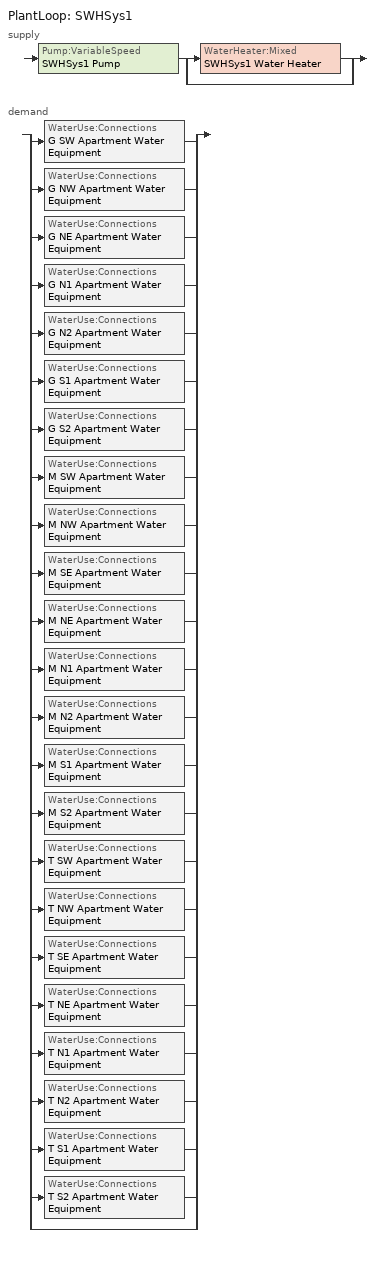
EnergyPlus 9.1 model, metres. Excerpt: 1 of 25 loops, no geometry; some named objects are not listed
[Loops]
PlantLoop 'SWHSys1'
 supply: Pump:VariableSpeed 'SWHSys1 Pump' > split
  | WaterHeater:Mixed 'SWHSys1 Water Heater'
  | bypass
 demand: split
  | WaterUse:Connections 'G SW Apartment Water Equipment'
  | WaterUse:Connections 'G NW Apartment Water Equipment'
  | WaterUse:Connections 'G NE Apartment Water Equipment'
  | WaterUse:Connections 'G N1 Apartment Water Equipment'
  | WaterUse:Connections 'G N2 Apartment Water Equipment'
  | WaterUse:Connections 'G S1 Apartment Water Equipment'
  | WaterUse:Connections 'G S2 Apartment Water Equipment'
  | WaterUse:Connections 'M SW Apartment Water Equipment'
  | WaterUse:Connections 'M NW Apartment Water Equipment'
  | WaterUse:Connections 'M SE Apartment Water Equipment'
  | WaterUse:Connections 'M NE Apartment Water Equipment'
  | WaterUse:Connections 'M N1 Apartment Water Equipment'
  | WaterUse:Connections 'M N2 Apartment Water Equipment'
  | WaterUse:Connections 'M S1 Apartment Water Equipment'
  | WaterUse:Connections 'M S2 Apartment Water Equipment'
  | WaterUse:Connections 'T SW Apartment Water Equipment'
  | WaterUse:Connections 'T NW Apartment Water Equipment'
  | WaterUse:Connections 'T SE Apartment Water Equipment'
  | WaterUse:Connections 'T NE Apartment Water Equipment'
  | WaterUse:Connections 'T N1 Apartment Water Equipment'
  | WaterUse:Connections 'T N2 Apartment Water Equipment'
  | WaterUse:Connections 'T S1 Apartment Water Equipment'
  | WaterUse:Connections 'T S2 Apartment Water Equipment'
  | bypass
[Sizing:Plant]
SWHSys1: Loop Type=Heating; Design Loop Exit Temperature {C}=55; Loop Design Temperature Difference {deltaC}=5
[Pump:VariableSpeed]
SWHSys1 Pump: Design Maximum Flow Rate {m3/s}=AUTOSIZE; Design Pump Head {Pa}=0.01; Design Power Consumption {W}=AUTOSIZE; Motor Efficiency=1; Fraction of Motor Inefficiencies to Fluid Stream=0; Coefficient 1 of the Part Load Performance Curve=0; Coefficient 2 of the Part Load Performance Curve=1; Coefficient 3 of the Part Load Performance Curve=0; Coefficient 4 of the Part Load Performance Curve=0; Design Minimum Flow Rate {m3/s}=0; Pump Control Type=Intermittent
[WaterHeater:Mixed]
SWHSys1 Water Heater: Tank Volume {m3}=0.003785; Setpoint Temperature Schedule=SWHSys1 Water Heater Setpoint Temperature Schedule Name; Maximum Temperature Limit {C}=82.2222; Heater Control Type=Modulate; Heater Maximum Capacity {W}=211500; Heater Fuel Type=NATURALGAS; Heater Thermal Efficiency=0.8; Off Cycle Parasitic Fuel Consumption Rate {W}=2; Off Cycle Parasitic Fuel Type=NATURALGAS; Off Cycle Parasitic Heat Fraction to Tank=0.8; On Cycle Parasitic Fuel Type=NATURALGAS; Ambient Temperature Indicator=Schedule; Ambient Temperature Schedule=SWHSys1 Water Heater Ambient Temperature Schedule Name; Off Cycle Loss Coefficient to Ambient Temperature {W/K}=6; On Cycle Loss Coefficient to Ambient Temperature {W/K}=6; Use Side Effectiveness=1; Use Side Design Flow Rate {m3/s}=AUTOSIZE; Source Side Design Flow Rate {m3/s}=AUTOSIZE; Indirect Water Heating Recovery Time {hr}=1.5
[PlantLoop]
SWHSys1: Fluid Type=Water; Plant Equipment Operation Scheme=SWHSys1 Loop Operation Scheme List; Maximum Loop Temperature {C}=60; Minimum Loop Temperature {C}=10; Maximum Loop Flow Rate {m3/s}=AUTOSIZE; Minimum Loop Flow Rate {m3/s}=0; Plant Loop Volume {m3}=AUTOSIZE; Load Distribution Scheme=Optimal
[PlantEquipmentList]
SWHSys1 Equipment List: SWHSys1 Water Heater
[PlantEquipmentOperation:HeatingLoad]
SWHSys1 Operation Scheme: Load Range 1 Lower Limit {W}=0; Load Range 1 Upper Limit {W}=1000000000000000; Range 1 Equipment List=SWHSys1 Equipment List
[PlantEquipmentOperationSchemes]
SWHSys1 Loop Operation Scheme List: Control Scheme 1=SWHSys1 Operation Scheme; Control Scheme 1 Schedule=ALWAYS_ON
[SetpointManager:Scheduled]
SWHSys1 Loop Setpoint Manager: Control Variable=Temperature; Schedule=SWHSys1-Loop-Temp-Schedule; Setpoint Node or NodeList=SWHSys1 Supply Outlet Node
[WaterUse:Equipment] Peak Flow Rate {m3/s}=3.66e-06; Flow Rate Fraction Schedule=APT_DHW_SCH; Target Temperature Schedule=Apartment Water Equipment Temp Sched; Hot Water Supply Temperature Schedule=Apartment Water Equipment Hot Supply Temp Sched; Sensible Fraction Schedule=Apartment Water Equipment Sensible fract sched; Latent Fraction Schedule=Apartment Water Equipment Latent fract sched
Name | Zone
G SW Apartment Water Equipment | G SW Apartment
G NW Apartment Water Equipment | G NW Apartment
G NE Apartment Water Equipment | G NE Apartment
G N1 Apartment Water Equipment | G N1 Apartment
G N2 Apartment Water Equipment | G N2 Apartment
G S1 Apartment Water Equipment | G S1 Apartment
G S2 Apartment Water Equipment | G S2 Apartment
M SW Apartment Water Equipment | M SW Apartment
M NW Apartment Water Equipment | M NW Apartment
M SE Apartment Water Equipment | M SE Apartment
M NE Apartment Water Equipment | M NE Apartment
M N1 Apartment Water Equipment | M N1 Apartment
M N2 Apartment Water Equipment | M N2 Apartment
M S1 Apartment Water Equipment | M S1 Apartment
M S2 Apartment Water Equipment | M S2 Apartment
T SW Apartment Water Equipment | T SW Apartment
T NW Apartment Water Equipment | T NW Apartment
T SE Apartment Water Equipment | T SE Apartment
T NE Apartment Water Equipment | T NE Apartment
T N1 Apartment Water Equipment | T N1 Apartment
T N2 Apartment Water Equipment | T N2 Apartment
T S1 Apartment Water Equipment | T S1 Apartment
T S2 Apartment Water Equipment | T S2 Apartment
[WaterUse:Connections]
Name | Water Use Equipment 1
G SW Apartment Water Equipment | G SW Apartment Water Equipment
G NW Apartment Water Equipment | G NW Apartment Water Equipment
G NE Apartment Water Equipment | G NE Apartment Water Equipment
G N1 Apartment Water Equipment | G N1 Apartment Water Equipment
G N2 Apartment Water Equipment | G N2 Apartment Water Equipment
G S1 Apartment Water Equipment | G S1 Apartment Water Equipment
G S2 Apartment Water Equipment | G S2 Apartment Water Equipment
M SW Apartment Water Equipment | M SW Apartment Water Equipment
M NW Apartment Water Equipment | M NW Apartment Water Equipment
M SE Apartment Water Equipment | M SE Apartment Water Equipment
M NE Apartment Water Equipment | M NE Apartment Water Equipment
M N1 Apartment Water Equipment | M N1 Apartment Water Equipment
M N2 Apartment Water Equipment | M N2 Apartment Water Equipment
M S1 Apartment Water Equipment | M S1 Apartment Water Equipment
M S2 Apartment Water Equipment | M S2 Apartment Water Equipment
T SW Apartment Water Equipment | T SW Apartment Water Equipment
T NW Apartment Water Equipment | T NW Apartment Water Equipment
T SE Apartment Water Equipment | T SE Apartment Water Equipment
T NE Apartment Water Equipment | T NE Apartment Water Equipment
T N1 Apartment Water Equipment | T N1 Apartment Water Equipment
T N2 Apartment Water Equipment | T N2 Apartment Water Equipment
T S1 Apartment Water Equipment | T S1 Apartment Water Equipment
T S2 Apartment Water Equipment | T S2 Apartment Water Equipment
[Schedule:Compact]
ALWAYS_ON: Through: 12/31, For: AllDays, Until: 24:00, 1
Apartment Water Equipment Latent fract sched: Through: 12/31, For: AllDays, Until: 24:00, 0.05
Apartment Water Equipment Sensible fract sched: Through: 12/31, For: AllDays, Until: 24:00, 0.2
Apartment Water Equipment Temp Sched; Apartment Water Equipment Hot Supply Temp Sched: Through: 12/31, For: AllDays, Until: 24:00, 43.3
SWHSys1 Water Heater Setpoint Temperature Schedule Name; SWHSys1-Loop-Temp-Schedule: Through: 12/31, For: AllDays, Until: 24:00, 60
SWHSys1 Water Heater Ambient Temperature Schedule Name: Through: 12/31, For: AllDays, Until: 24:00, 22
APT_DHW_SCH: THROUGH: 12/31, FOR: AllDays, UNTIL: 1:00, 0.08, UNTIL: 2:00, 0.04, UNTIL: 3:00, 0.01, UNTIL: 4:00, 0.01, UNTIL: 5:00, 0.04, UNTIL: 6:00, 0.27, UNTIL: 7:00, 0.94, UNTIL: 8:00, 1, UNTIL: 9:00, 0.96, UNTIL: 10:00, 0.84, UNTIL: 11:00, 0.76, UNTIL: 12:00, 0.61, UNTIL: 13:00, 0.53, UNTIL: 14:00, 0.47, UNTIL: 15:00, 0.41, UNTIL: 16:00, 0.47, UNTIL: 17:00, 0.55, UNTIL: 18:00, 0.73, UNTIL: 19:00, 0.86, UNTIL: 20:00, 0.82, UNTIL: 21:00, 0.75, UNTIL: 22:00, 0.61, UNTIL: 23:00, 0.53, UNTIL: 24:00, 0.29
